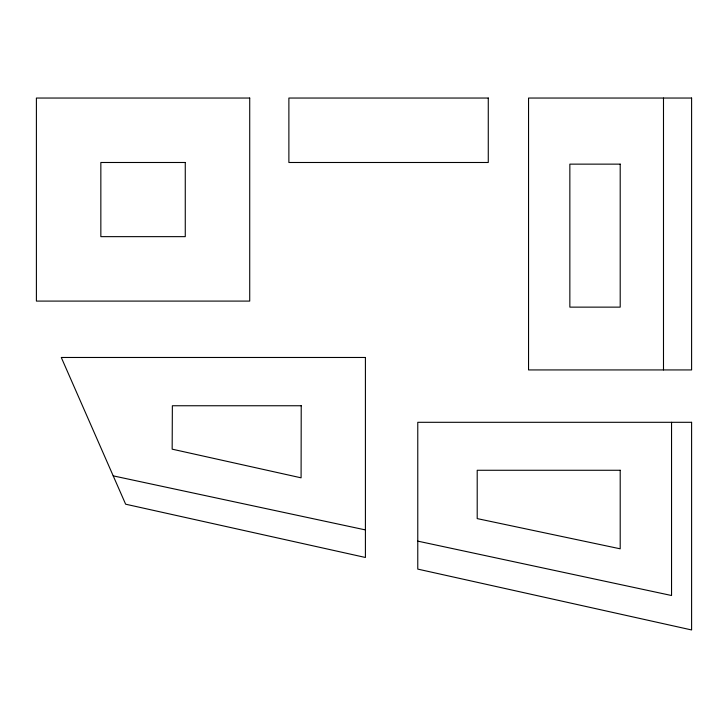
<?xml version="1.0" encoding="UTF-8"?>
<svg xmlns="http://www.w3.org/2000/svg" width="728" height="728" viewBox="0 0 728 728"><rect width="100%" height="100%" fill="white"/><g stroke="black" fill="none" stroke-linecap="round" stroke-linejoin="round"><path stroke-width="1.09" d="M113.213 475.866L365.411 529.911M417.772 541.131L671.544 595.513L671.544 422.304M663.49 98.043L663.49 369.933M301.219 405.751L301.092 477.823L172.163 449.158L172.363 405.751L301.219 405.751M249.722 98.043L36.4 98.043L36.4 301.092L249.722 301.092L249.722 98.043M488.27 98.043L288.88 98.043L288.88 162.49L488.27 162.49L488.27 98.043M691.6 98.043L528.546 98.043L528.546 369.933L691.6 369.933L691.6 98.043M185.267 162.49L100.846 162.49L100.846 236.646L185.267 236.646L185.267 162.49M620.201 164.137L569.851 164.137L569.851 307.134L620.201 307.134L620.201 164.137M365.411 357.475L61.288 357.475L125.635 504.195L365.411 557.475L365.411 357.475M691.6 422.304L417.772 422.304L417.772 569.105L691.6 629.957L691.6 422.304M620.201 470.27L477.204 470.27L477.204 518.6L620.201 548.812L620.201 470.27"/></g></svg>
